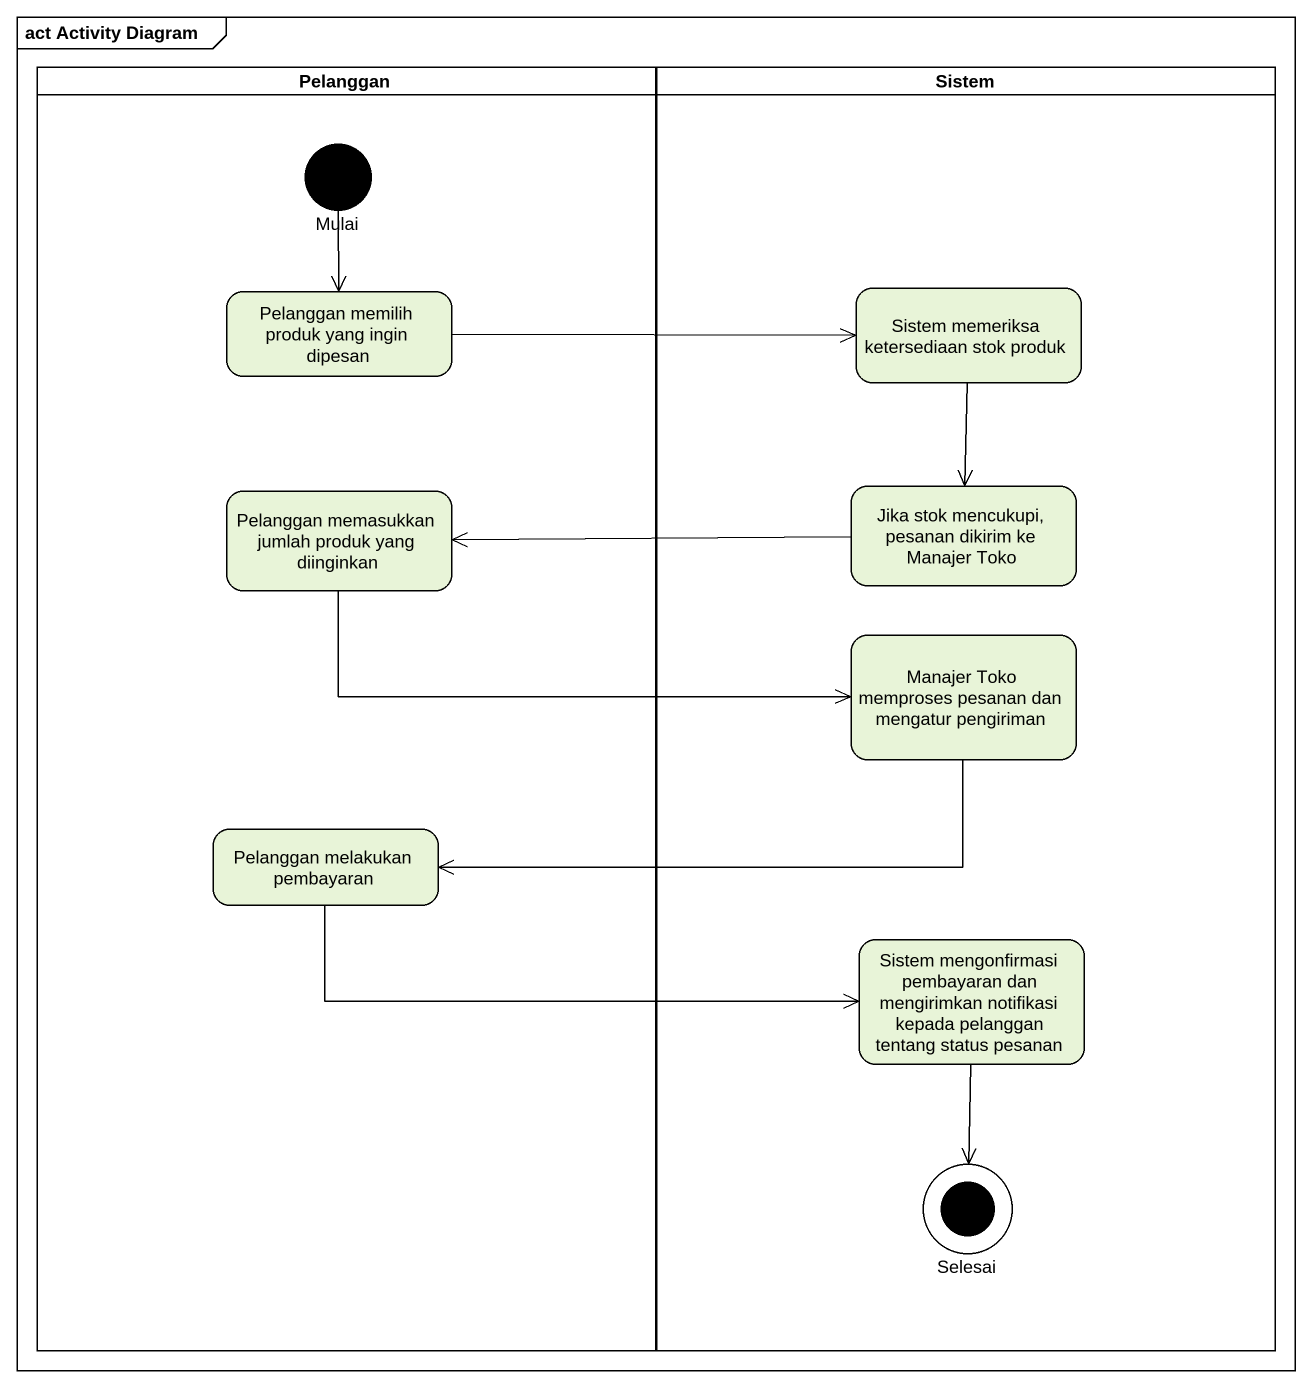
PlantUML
@startuml
mainframe act Activity Diagram
hide empty description
state Pelanggan <<partition>> {
  state Mulai <<start>>
  state "Pelanggan memilih produk yang ingin dipesan" as Pelanggan_memilih_produk
  state "Pelanggan memasukkan jumlah produk yang diinginkan" as Pelanggan_memasukkan_jumlah
  state "Pelanggan melakukan pembayaran" as Pelanggan_melakukan
}
state Sistem <<partition>> {
  state "Sistem memeriksa ketersediaan stok produk" as Sistem_memeriksa
  state "Jika stok mencukupi, pesanan dikirim ke Manajer Toko" as Jika_stok_mencukupi_pesanan
  state "Manajer Toko memproses pesanan dan mengatur pengiriman" as Manajer_Toko_memproses
  state "Sistem mengonfirmasi pembayaran dan mengirimkan notifikasi kepada pelanggan tentang status pesanan" as Sistem_mengonfirmasi
  state Selesai <<end>>
}
Mulai --> Pelanggan_memilih_produk
Pelanggan_memilih_produk -right-> Sistem_memeriksa
Sistem_memeriksa --> Jika_stok_mencukupi_pesanan
Pelanggan_memasukkan_jumlah -right-> Manajer_Toko_memproses
Jika_stok_mencukupi_pesanan -left-> Pelanggan_memasukkan_jumlah
Manajer_Toko_memproses -left-> Pelanggan_melakukan
Pelanggan_melakukan -right-> Sistem_mengonfirmasi
Sistem_mengonfirmasi --> Selesai
@enduml
